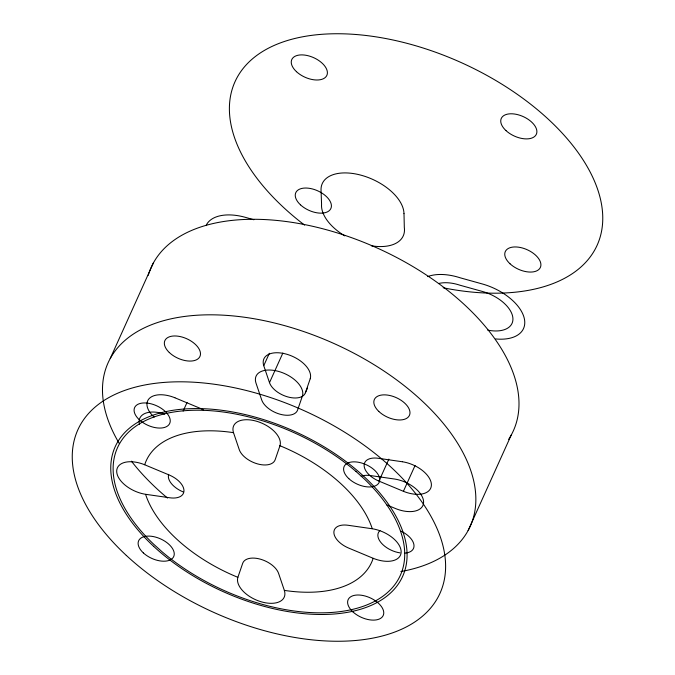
<?xml version="1.0" encoding="UTF-8"?>
<svg xmlns="http://www.w3.org/2000/svg" width="675" height="675" viewBox="0 0 675 675"><rect width="100%" height="100%" fill="white"/><g stroke="black" fill="none" stroke-linecap="round" stroke-linejoin="round"><path stroke-width="1.01" d="M279.931 445.846L275.155 459.734A19.55 10.876 24.3 0 1 257.487 463.885A19.55 10.876 24.3 0 1 239.254 449.634L233.558 432.81M237.921 577.209L242.688 563.33A19.55 10.876 24.3 0 1 260.364 559.17A19.55 10.876 24.3 0 1 278.598 573.421L284.293 590.245M263.798 365.825L269.494 382.649A19.55 10.876 24.3 0 0 287.727 396.9A19.55 10.876 24.3 0 0 305.404 392.749L310.171 378.869M110.219 358.543L153.352 263.014M183.153 411.075L187.034 402.477M269.359 353.27L263.756 365.69A25.237 14.04 24.3 0 1 286.436 354.147A25.237 14.04 24.3 0 1 310.213 378.751M269.494 382.649L282.867 353.033M305.404 392.749L307.555 387.973M403.203 491.223L378.953 481.106L388.868 459.135M415.058 465.514L403.405 491.307A25.237 14.04 24.3 0 0 431.392 484.54A25.237 14.04 24.3 0 0 402.511 461.776M468.121 530.55L511.253 435.012M402.317 461.751L378.262 458.283A19.55 10.876 24.3 0 0 364.129 465.623A19.55 10.876 24.3 0 0 378.953 481.106M145.775 494.328L169.83 497.787A19.55 10.876 24.3 0 0 183.963 490.455A19.55 10.876 24.3 0 0 169.138 474.972L144.889 464.856M372.068 528.736L348.022 525.268A19.55 10.876 24.3 0 0 333.88 532.609A19.55 10.876 24.3 0 0 348.705 548.092L372.963 558.208M253.859 219.746L245.945 217.502A44.12 24.545 24.3 0 0 206.061 225.585M175.129 397.87L199.387 407.987A19.55 10.876 24.3 0 1 203.639 410.113M386.674 504.858L395.609 508.587A25.237 14.04 24.3 0 0 423.588 501.812A25.237 14.04 24.3 0 0 394.715 479.056L370.457 475.563A19.55 10.876 24.3 0 0 361.226 476.246M403.996 213.629L404.317 227.492A44.145 24.562 24.3 0 1 371.309 245.784M119.289 443.5A198.669 110.523 24.3 0 1 199.834 315.073A198.669 110.523 24.3 0 1 446.318 427.148A198.669 110.523 24.3 0 1 400.891 571.539M167.484 498.049A198.669 110.523 24.3 0 1 131.406 461.16M148.255 275.316A198.669 110.523 24.3 0 1 378.768 248.729A198.669 110.523 24.3 0 1 508.646 439.349M183.06 491.873A19.238 10.699 24.3 0 1 168.666 474.348M401.085 531.174A19.238 10.699 24.3 0 1 413.885 544.497A19.238 10.699 24.3 0 1 405 553.095M399.971 552.867A19.238 10.699 24.3 0 1 381.586 543.308A19.238 10.699 24.3 0 1 379.957 530.567M154.136 417.091A25.237 14.04 24.3 0 1 149.572 398.199A25.237 14.04 24.3 0 1 174.926 397.777M344.756 235.862A44.145 24.562 24.3 0 1 321.57 204.23L321.047 190.358A44.12 24.545 24.3 0 1 361.665 175.365A44.12 24.545 24.3 0 1 403.971 213.621M427.68 276.615A44.145 24.562 24.3 0 1 460.274 277.83L482.136 283.913A44.12 24.545 24.3 0 1 524.205 318.077A44.12 24.545 24.3 0 1 495.669 338.943M438.446 283.567A31.531 17.542 24.3 0 1 460.072 285.247L482.448 291.473A31.531 17.542 24.3 0 1 512.814 317.36A31.531 17.542 24.3 0 1 487.755 330.142M139.539 424.381A25.237 14.04 24.3 0 1 164.59 414.113M304.602 225.121A198.669 110.523 24.3 0 1 300.274 37.26A198.669 110.523 24.3 0 1 587.495 167.155A198.669 110.523 24.3 0 1 443.154 287.778M279.965 445.736A123.618 68.766 24.3 0 1 372.271 528.761A25.237 14.04 24.3 0 1 401.144 551.517A25.237 14.04 24.3 0 1 373.165 558.292A123.618 68.766 24.3 0 1 284.335 590.389A25.237 14.04 24.3 0 1 261.655 601.923A25.237 14.04 24.3 0 1 237.878 577.327A123.618 68.766 24.3 0 1 145.572 494.294A25.237 14.04 24.3 0 1 116.699 471.538A25.237 14.04 24.3 0 1 144.686 464.763A123.618 68.766 24.3 0 1 233.508 432.667A25.237 14.04 24.3 0 1 256.188 421.132A25.237 14.04 24.3 0 1 279.973 445.736M302.408 396.031L297.599 410.029A19.55 10.876 24.3 0 1 279.931 414.18A19.55 10.876 24.3 0 1 261.698 399.929L255.952 382.961A25.237 14.04 24.3 0 1 278.632 371.427A25.237 14.04 24.3 0 1 302.417 396.031M355.953 471.428L355.674 471.192A155.149 86.307 24.3 0 0 153.866 417.032A155.149 86.307 24.3 0 0 153.647 544.193L162.186 551.88A155.149 86.307 24.3 0 0 363.977 606.023A155.149 86.307 24.3 0 0 364.213 478.879L355.953 471.428M378.785 411.404A19.238 10.699 24.3 0 0 409.236 415.749A19.238 10.699 24.3 0 0 387.703 395.111A19.238 10.699 24.3 0 0 378.785 411.404M169.29 352.502A19.238 10.699 24.3 0 0 199.741 356.847A19.238 10.699 24.3 0 0 178.217 336.218A19.238 10.699 24.3 0 0 169.29 352.502M300.493 204.846A19.238 10.699 24.3 0 0 330.775 208.71A19.238 10.699 24.3 0 0 308.737 188.232A19.238 10.699 24.3 0 0 300.493 204.846M505.98 130.596A19.238 10.699 24.3 0 0 536.254 134.46A19.238 10.699 24.3 0 0 514.215 113.982A19.238 10.699 24.3 0 0 505.98 130.596M296.485 71.693A19.238 10.699 24.3 0 0 326.767 75.558A19.238 10.699 24.3 0 0 304.729 55.088A19.238 10.699 24.3 0 0 296.485 71.693M509.996 263.756A19.238 10.699 24.3 0 0 540.278 267.621A19.238 10.699 24.3 0 0 518.24 247.143A19.238 10.699 24.3 0 0 509.996 263.756M126.309 555.415A198.669 110.523 24.3 0 0 439.028 595.316A198.669 110.523 24.3 0 0 211.435 383.864A198.669 110.523 24.3 0 0 126.309 555.415M143.345 552.901A19.238 10.699 24.3 0 0 173.618 556.765A19.238 10.699 24.3 0 0 151.588 536.296A19.238 10.699 24.3 0 0 143.345 552.901M348.823 478.651A19.238 10.699 24.3 0 0 379.105 482.515A19.238 10.699 24.3 0 0 357.067 462.046A19.238 10.699 24.3 0 0 348.823 478.651M139.328 419.757A19.238 10.699 24.3 0 0 169.611 423.622A19.238 10.699 24.3 0 0 147.572 403.144A19.238 10.699 24.3 0 0 139.328 419.757M352.848 611.812A19.238 10.699 24.3 0 0 383.122 615.676A19.238 10.699 24.3 0 0 361.091 595.198A19.238 10.699 24.3 0 0 352.848 611.812M153.672 546.362A157.672 87.716 24.3 0 0 401.861 578.028A157.672 87.716 24.3 0 0 221.231 410.206A157.672 87.716 24.3 0 0 153.672 546.362"/></g></svg>
